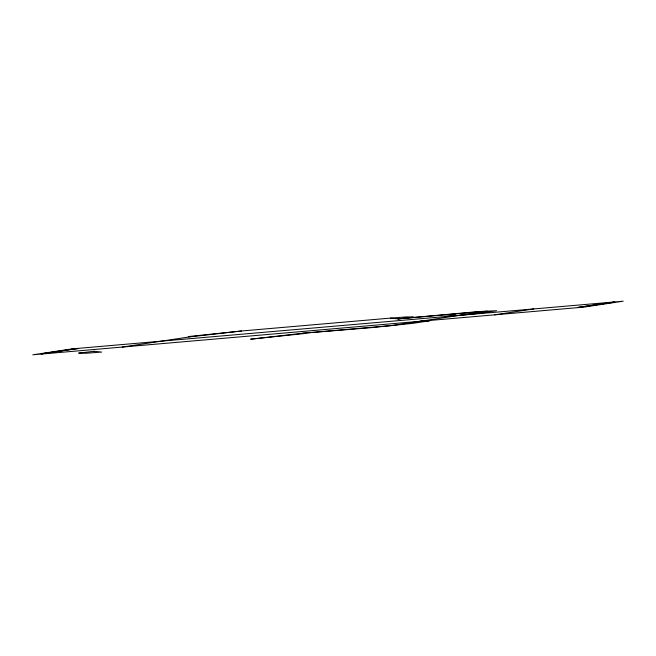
<?xml version="1.0" encoding="UTF-8"?>
<svg xmlns="http://www.w3.org/2000/svg" width="656" height="656" viewBox="0 0 656 656"><rect width="100%" height="100%" fill="white"/><g stroke="black" fill="none" stroke-linecap="round" stroke-linejoin="round"><path stroke-width="0.98" d="M122.188 347.073L189.338 336.946L241.515 330.993L390.5 318.103L406.745 316.897L413.485 317.078L397.913 318.898L390.5 318.103M494.64 314.831L533.812 308.927M459.323 315.38L479.815 313.24L496.6 310.714L477.994 311.608L397.913 318.898L487.301 311.157L392.173 325.499L302.785 333.24L250.6 339.185L303.81 333.617L302.785 333.24L371.673 327.631L412.665 323.367L429.45 320.833L420.152 321.284M241.515 330.993L188.313 336.569L189.338 336.946M444.899 316.356L455.617 315.2L452.32 315.364M71.971 348.902L32.8 354.806L584.029 307.098L623.2 301.194L71.971 348.902M74.759 348.836L41.189 353.904L78.482 348.516L74.759 348.836M611.056 302.424L577.477 307.492L614.779 302.104L611.056 302.424M94.21 351.288L78.638 353.1L85.37 353.289L101.623 352.083L94.21 351.288"/></g></svg>
